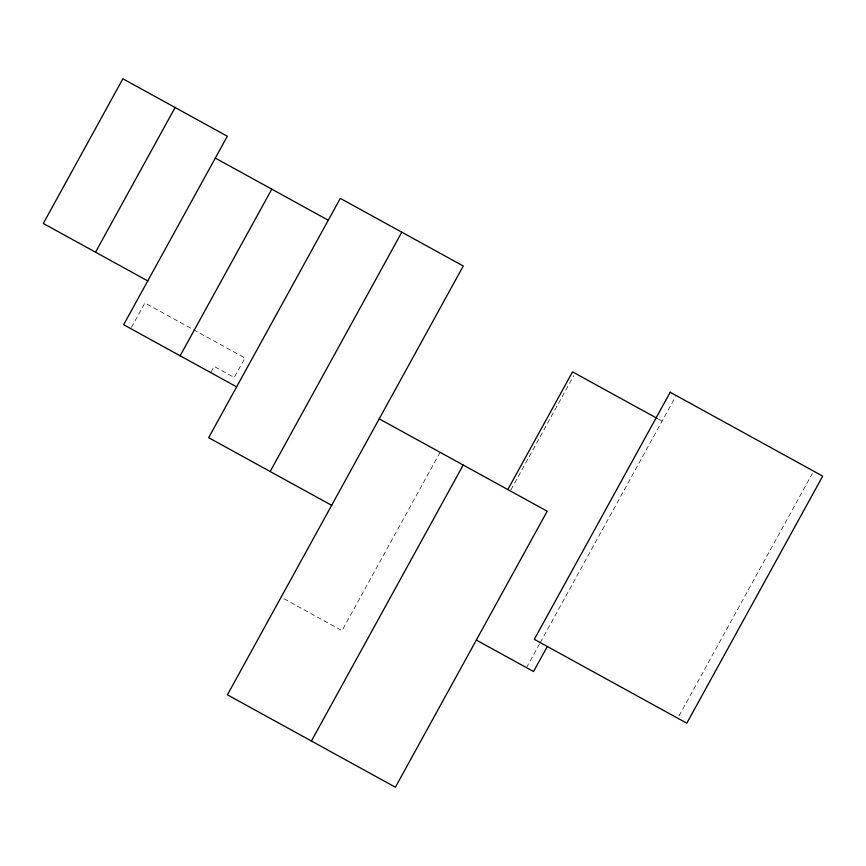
<?xml version="1.0" encoding="UTF-8"?>
<svg xmlns="http://www.w3.org/2000/svg" width="866" height="866" viewBox="0 0 866 866"><rect width="100%" height="100%" fill="white"/><g stroke="black" fill="none" stroke-linecap="round" stroke-linejoin="round"><path stroke-width="0.65" stroke-dasharray="4.33 3.25" d="M131.426 327.467L144.914 302.959L244.948 357.983L234.231 377.479L214.162 366.437L210.763 372.618M440.09 452.323L342.005 630.654L281.125 597.172M510.972 489.766L573.757 375.606M526.485 667.654L539.637 643.741M540.265 642.604L675.512 396.715M679.041 715.846L812.33 473.507M658.55 419.176L662.089 421.125"/><path stroke-width="1.3" d="M95.52 252.201L175.105 107.503M180.139 355.785L271.783 189.167M270.16 471.515L401.792 232.185M311.403 741.025L463.202 465.031M507.812 489.571L572.545 371.871L657.37 418.527M547.312 646.48L533.532 671.529L476.332 640.071M215.298 158.088L328.279 220.235M147.75 280.92L43.3 223.471L122.885 78.784L227.325 136.233L123.654 324.718L236.624 386.853M379.221 418.841L547.193 511.221L395.394 787.216L227.422 694.824L463.278 266.003L340.295 198.368L208.663 437.687L331.646 505.333M670.208 392.255L534.311 639.325L686.803 723.207L822.7 476.127L670.208 392.255"/></g></svg>
